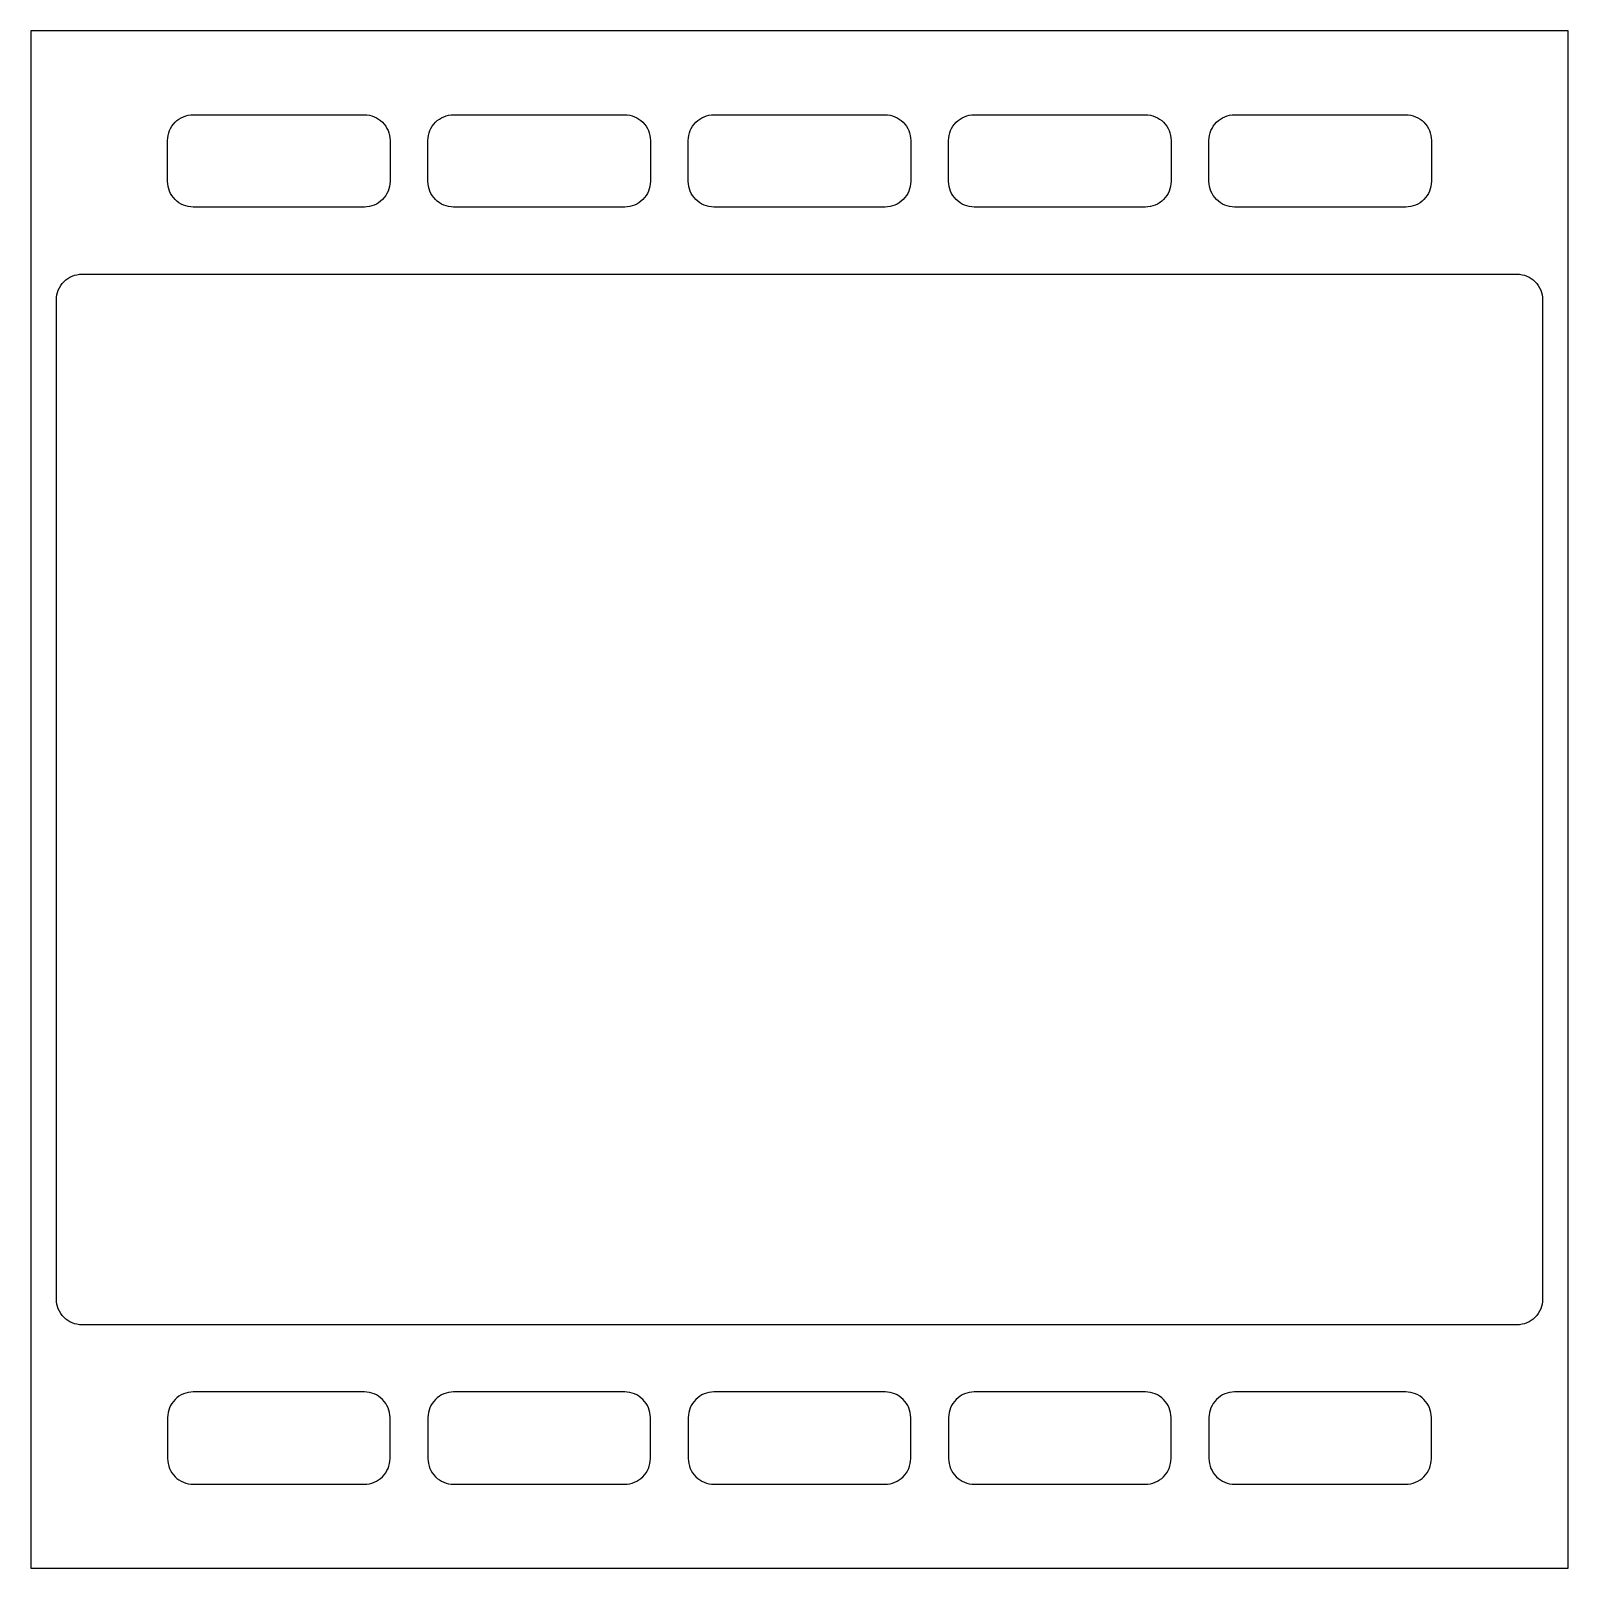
# Model space of a CAD drawing. Header units: inches. Extents: x 0 to 30, y 0 to 30.
import ezdxf

# ---------------------------------------------------------------- set-up
doc = ezdxf.new("R2010")
doc.units = ezdxf.units.IN
doc.header["$MEASUREMENT"] = 0
doc.layers.add('glassOutline', color=7, linetype='Continuous')
doc.layers.add('TC-etch-lines-chemical', color=1, linetype='Continuous')

msp = doc.modelspace()

# ---------------------------------------------------------------- linework, layer by layer
at = {"layer": 'glassOutline'}
msp.add_lwpolyline([(0, 0), (30, 0), (30, 30), (0, 30)], close=True, dxfattribs=at)
at = {"layer": 'TC-etch-lines-chemical'}
for points in [[(3.17, 28.36), (6.51, 28.36, -0.414214), (7.01, 27.86), (7.01, 27.06, -0.414214), (6.51, 26.56), (3.17, 26.56, -0.414214), (2.67, 27.06), (2.67, 27.86, -0.414214)], [(8.25, 28.36), (11.59, 28.36, -0.414214), (12.09, 27.86), (12.09, 27.06, -0.414214), (11.59, 26.56), (8.25, 26.56, -0.414214), (7.75, 27.06), (7.75, 27.86, -0.414214)], [(13.33, 28.36), (16.67, 28.36, -0.414214), (17.17, 27.86), (17.17, 27.06, -0.414214), (16.67, 26.56), (13.33, 26.56, -0.414214), (12.83, 27.06), (12.83, 27.86, -0.414214)], [(18.41, 28.36), (21.75, 28.36, -0.414214), (22.25, 27.86), (22.25, 27.06, -0.414214), (21.75, 26.56), (18.41, 26.56, -0.414214), (17.91, 27.06), (17.91, 27.86, -0.414214)], [(23.49, 28.36), (26.83, 28.36, -0.414214), (27.33, 27.86), (27.33, 27.06, -0.414214), (26.83, 26.56), (23.49, 26.56, -0.414214), (22.99, 27.06), (22.99, 27.86, -0.414214)], [(1, 25.25), (29, 25.25, -0.414214), (29.5, 24.75), (29.5, 5.25, -0.414214), (29, 4.75), (1, 4.75, -0.414214), (0.5, 5.25), (0.5, 24.75, -0.414214)], [(3.17, 1.64), (6.51, 1.64, 0.414214), (7.01, 2.14), (7.01, 2.94, 0.414214), (6.51, 3.44), (3.17, 3.44, 0.414214), (2.67, 2.94), (2.67, 2.14, 0.414214)], [(8.25, 1.64), (11.59, 1.64, 0.414214), (12.09, 2.14), (12.09, 2.94, 0.414214), (11.59, 3.44), (8.25, 3.44, 0.414214), (7.75, 2.94), (7.75, 2.14, 0.414214)], [(13.33, 1.64), (16.67, 1.64, 0.414214), (17.17, 2.14), (17.17, 2.94, 0.414214), (16.67, 3.44), (13.33, 3.44, 0.414214), (12.83, 2.94), (12.83, 2.14, 0.414214)], [(18.41, 1.64), (21.75, 1.64, 0.414214), (22.25, 2.14), (22.25, 2.94, 0.414214), (21.75, 3.44), (18.41, 3.44, 0.414214), (17.91, 2.94), (17.91, 2.14, 0.414214)], [(23.49, 1.64), (26.83, 1.64, 0.414214), (27.33, 2.14), (27.33, 2.94, 0.414214), (26.83, 3.44), (23.49, 3.44, 0.414214), (22.99, 2.94), (22.99, 2.14, 0.414214)]]:
    msp.add_lwpolyline(points, format="xyb", close=True, dxfattribs=at)

doc.saveas('drawing.dxf')
